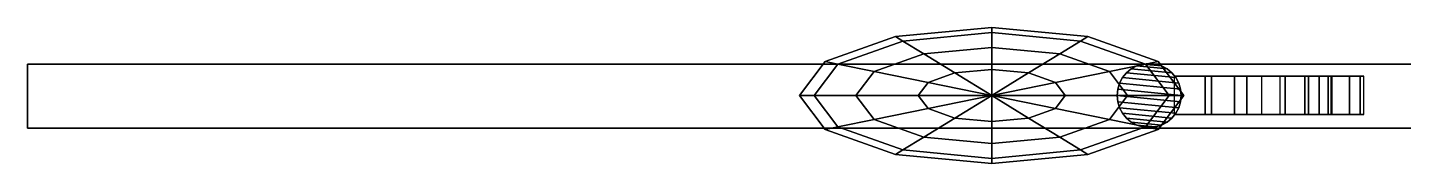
# Model space of a CAD drawing. Header units: metres. Extents: x -25 to 25, y -1.1 to 1.1.
# Drawn here: x -25.02 to -3.55, y -1.07 to 1.06 of the extents above; entities that cross this region are included whole.
import ezdxf

# ---------------------------------------------------------------- set-up
doc = ezdxf.new("R2010")
doc.units = ezdxf.units.M

msp = doc.modelspace()

# ---------------------------------------------------------------- linework, layer by layer
at = {"color": 170}
for points in [[(-11.3573, 0.851621, -6.66437), (-12.3714, 0.491354, -6.66437), (-12.5691, 0.531902, -5.9984), (-11.4714, 0.921852, -5.9984)], [(-11.4714, 0.921852, -5.9984), (-12.5691, 0.531902, -5.9984), (-12.3714, 0.491354, -5.33243), (-11.3573, 0.851621, -5.33243)], [(-9.97199, 1.06458, -5.9984), (-11.4714, 0.921852, -5.9984), (-11.3573, 0.851621, -5.33243), (-9.97199, 0.983488, -5.33243)], [(-9.97199, 0.983488, -6.66437), (-11.3573, 0.851621, -6.66437), (-11.4714, 0.921852, -5.9984), (-9.97199, 1.06458, -5.9984)], [(-9.97199, 0.983488, -5.33243), (-11.3573, 0.851621, -5.33243), (-11.0322, 0.65162, -4.76785), (-9.97199, 0.752546, -4.76785)], [(-9.97199, 0.752546, -7.22895), (-11.0322, 0.65162, -7.22895), (-11.3573, 0.851621, -6.66437), (-9.97199, 0.983488, -6.66437)], [(-8.5867, 0.851621, -6.66437), (-9.97199, 0.983488, -6.66437), (-9.97199, 1.06458, -5.9984), (-8.47256, 0.921852, -5.9984)], [(-8.47256, 0.921852, -5.9984), (-9.97199, 1.06458, -5.9984), (-9.97199, 0.983488, -5.33243), (-8.5867, 0.851621, -5.33243)], [(-8.91173, 0.65162, -7.22895), (-9.97199, 0.752546, -7.22895), (-9.97199, 0.983488, -6.66437), (-8.5867, 0.851621, -6.66437)], [(-8.5867, 0.851621, -5.33243), (-9.97199, 0.983488, -5.33243), (-9.97199, 0.752546, -4.76785), (-8.91173, 0.65162, -4.76785)], [(-7.3749, 0.531902, -5.9984), (-8.47256, 0.921852, -5.9984), (-8.5867, 0.851621, -5.33243), (-7.57259, 0.491354, -5.33243)], [(-7.57259, 0.491354, -6.66437), (-8.5867, 0.851621, -6.66437), (-8.47256, 0.921852, -5.9984), (-7.3749, 0.531902, -5.9984)], [(-11.0322, 0.65162, -7.22895), (-11.8084, 0.375884, -7.22895), (-12.3714, 0.491354, -6.66437), (-11.3573, 0.851621, -6.66437)], [(-11.3573, 0.851621, -5.33243), (-12.3714, 0.491354, -5.33243), (-11.8084, 0.375884, -4.76785), (-11.0322, 0.65162, -4.76785)], [(-10.5458, 0.352297, -7.6062), (-10.9659, 0.203069, -7.6062), (-11.8084, 0.375884, -7.22895), (-11.0322, 0.65162, -7.22895)], [(-11.0322, 0.65162, -4.76785), (-11.8084, 0.375884, -4.76785), (-10.9659, 0.203069, -4.39061), (-10.5458, 0.352297, -4.39061)], [(-9.97199, 0.752546, -4.76785), (-11.0322, 0.65162, -4.76785), (-10.5458, 0.352297, -4.39061), (-9.97199, 0.406918, -4.39061)], [(-9.97199, 0.406918, -7.6062), (-10.5458, 0.352297, -7.6062), (-11.0322, 0.65162, -7.22895), (-9.97199, 0.752546, -7.22895)], [(-9.39818, 0.352297, -7.6062), (-9.97199, 0.406918, -7.6062), (-9.97199, 0.752546, -7.22895), (-8.91173, 0.65162, -7.22895)], [(-8.91173, 0.65162, -4.76785), (-9.97199, 0.752546, -4.76785), (-9.97199, 0.406918, -4.39061), (-9.39818, 0.352297, -4.39061)], [(-8.13557, 0.375884, -4.76785), (-8.91173, 0.65162, -4.76785), (-9.39818, 0.352297, -4.39061), (-8.97813, 0.203069, -4.39061)], [(-8.97813, 0.203069, -7.6062), (-9.39818, 0.352297, -7.6062), (-8.91173, 0.65162, -7.22895), (-8.13557, 0.375884, -7.22895)], [(-7.57259, 0.491354, -5.33243), (-8.5867, 0.851621, -5.33243), (-8.91173, 0.65162, -4.76785), (-8.13557, 0.375884, -4.76785)], [(-8.13557, 0.375884, -7.22895), (-8.91173, 0.65162, -7.22895), (-8.5867, 0.851621, -6.66437), (-7.57259, 0.491354, -6.66437)], [(-12.5691, 0.531902, -5.9984), (-12.9709, -0.000779, -5.9984), (-12.7426, -0.000779, -5.33243), (-12.3714, 0.491354, -5.33243)], [(-12.3714, 0.491354, -6.66437), (-12.7426, -0.000779, -6.66437), (-12.9709, -0.000779, -5.9984), (-12.5691, 0.531902, -5.9984)], [(-12.3714, 0.491354, -5.33243), (-12.7426, -0.000779, -5.33243), (-12.0925, -0.000779, -4.76785), (-11.8084, 0.375884, -4.76785)], [(-11.8084, 0.375884, -7.22895), (-12.0925, -0.000779, -7.22895), (-12.7426, -0.000779, -6.66437), (-12.3714, 0.491354, -6.66437)], [(-7.85147, -0.000779, -7.22895), (-8.13557, 0.375884, -7.22895), (-7.57259, 0.491354, -6.66437), (-7.2014, -0.000779, -6.66437)], [(-8.13557, 0.375884, -4.76785), (-7.85147, -0.000779, -4.76785), (-7.2014, -0.000779, -5.33243), (-7.57259, 0.491354, -5.33243)], [(-7.79375, 0.416605, -6.08605), (-7.79376, 0.416603, 13.9701), (-7.70713, 0.462905, 13.9701), (-7.70713, 0.462907, -6.08605)], [(-7.70713, 0.462905, 13.9701), (-7.79376, 0.416603, 13.9701), (-7.16109, 0.354293, 13.9701), (-7.23703, 0.416607, 13.9701)], [(-7.70713, 0.462907, -6.08605), (-7.70713, 0.462905, 13.9701), (-7.61314, 0.491418, 13.9701), (-7.61314, 0.491419, -6.08605)], [(-7.61314, 0.491418, 13.9701), (-7.70713, 0.462905, 13.9701), (-7.23703, 0.416607, 13.9701), (-7.32365, 0.462908, 13.9701)], [(-7.61314, 0.491419, -6.08605), (-7.61314, 0.491418, 13.9701), (-7.51539, 0.501046, 13.9701), (-7.51539, 0.501046, -6.08605)], [(-7.51539, 0.501046, 13.9701), (-7.61314, 0.491418, 13.9701), (-7.32365, 0.462908, 13.9701), (-7.41764, 0.49142, 13.9701)], [(-7.2014, -0.000779, -6.66437), (-7.57259, 0.491354, -6.66437), (-7.3749, 0.531902, -5.9984), (-6.97313, -0.000779, -5.9984)], [(-6.97313, -0.000779, -5.9984), (-7.3749, 0.531902, -5.9984), (-7.57259, 0.491354, -5.33243), (-7.2014, -0.000779, -5.33243)], [(-7.51539, 0.501046, -6.08605), (-7.51539, 0.501046, 13.9701), (-7.41764, 0.49142, 13.9701), (-7.41764, 0.491419, -6.08605)], [(-7.41764, 0.491419, -6.08605), (-7.41764, 0.49142, 13.9701), (-7.32365, 0.462908, 13.9701), (-7.32365, 0.462906, -6.08605)], [(-7.32365, 0.462906, -6.08605), (-7.32365, 0.462908, 13.9701), (-7.23703, 0.416607, 13.9701), (-7.23702, 0.416604, -6.08605)], [(-11.8084, 0.375884, -4.76785), (-12.0925, -0.000779, -4.76785), (-11.1196, -0.000779, -4.39061), (-10.9659, 0.203069, -4.39061)], [(-10.9659, 0.203069, -7.6062), (-11.1196, -0.000779, -7.6062), (-12.0925, -0.000779, -7.22895), (-11.8084, 0.375884, -7.22895)], [(-9.97199, -0.000779, -7.73867), (-10.9659, 0.203069, -7.6062), (-10.5458, 0.352297, -7.6062)], [(-10.5458, 0.352297, -4.39061), (-10.9659, 0.203069, -4.39061), (-9.97199, -0.000779, -4.25814)], [(-9.97199, 0.406918, -4.39061), (-10.5458, 0.352297, -4.39061), (-9.97199, -0.000779, -4.25814)], [(-9.97199, -0.000779, -7.73867), (-10.5458, 0.352297, -7.6062), (-9.97199, 0.406918, -7.6062)], [(-9.97199, -0.000779, -7.73867), (-9.97199, 0.406918, -7.6062), (-9.39818, 0.352297, -7.6062)], [(-9.39818, 0.352297, -4.39061), (-9.97199, 0.406918, -4.39061), (-9.97199, -0.000779, -4.25814)], [(-8.97813, 0.203069, -4.39061), (-9.39818, 0.352297, -4.39061), (-9.97199, -0.000779, -4.25814)], [(-9.97199, -0.000779, -7.73867), (-9.39818, 0.352297, -7.6062), (-8.97813, 0.203069, -7.6062)], [(-8.82438, -0.000779, -7.6062), (-8.97813, 0.203069, -7.6062), (-8.13557, 0.375884, -7.22895), (-7.85147, -0.000779, -7.22895)], [(-7.85147, -0.000779, -4.76785), (-8.13557, 0.375884, -4.76785), (-8.97813, 0.203069, -4.39061), (-8.82438, -0.000779, -4.39061)], [(-7.97829, 0.191743, -6.08605), (-7.9783, 0.19174, 13.9701), (-7.93199, 0.278364, 13.9701), (-7.93199, 0.278367, -6.08605)], [(-7.93199, 0.278364, 13.9701), (-7.9783, 0.19174, 13.9701), (-7.02397, 0.097748, 13.9701), (-7.05248, 0.191741, 13.9701)], [(-7.93199, 0.278367, -6.08605), (-7.93199, 0.278364, 13.9701), (-7.86968, 0.354291, 13.9701), (-7.86968, 0.354294, -6.08605)], [(-7.86968, 0.354291, 13.9701), (-7.93199, 0.278364, 13.9701), (-7.05248, 0.191741, 13.9701), (-7.09878, 0.278366, 13.9701)], [(-7.86968, 0.354294, -6.08605), (-7.86968, 0.354291, 13.9701), (-7.79376, 0.416603, 13.9701), (-7.79375, 0.416605, -6.08605)], [(-7.79376, 0.416603, 13.9701), (-7.86968, 0.354291, 13.9701), (-7.09878, 0.278366, 13.9701), (-7.16109, 0.354293, 13.9701)], [(-7.16109, 0.354293, 13.9701), (-7.1611, 0.354293, -6.08605), (-7.23702, 0.416604, -6.08605), (-7.23703, 0.416607, 13.9701)], [(-7.1611, 0.354293, -6.08605), (-7.16109, 0.354293, 13.9701), (-7.09878, 0.278366, 13.9701), (-7.09878, 0.278366, -6.08605)], [(-6.6424, -0.300069, 13.2644), (-7.11878, -0.300069, 13.3234), (-7.11878, 0.301451, 13.3234), (-6.6424, 0.301451, 13.2644)], [(-6.54287, -0.300069, 13.894), (-7.11878, -0.300069, 13.9653), (-7.11878, 0.301451, 13.9653), (-6.54287, 0.301451, 13.894)], [(-6.54287, 0.301451, 13.894), (-7.11878, 0.301451, 13.9653), (-7.11878, 0.301451, 13.3234), (-6.6424, 0.301451, 13.2644)], [(-7.09878, 0.278366, -6.08605), (-7.09878, 0.278366, 13.9701), (-7.05248, 0.191741, 13.9701), (-7.05248, 0.191742, -6.08605)], [(-6.18432, -0.300069, 13.0895), (-6.6424, -0.300069, 13.2644), (-6.6424, 0.301451, 13.2644), (-6.18432, 0.301451, 13.0895)], [(-5.9891, 0.301451, 13.6826), (-6.54287, 0.301451, 13.894), (-6.6424, 0.301451, 13.2644), (-6.18432, 0.301451, 13.0895)], [(-5.9891, -0.300069, 13.6826), (-6.54287, -0.300069, 13.894), (-6.54287, 0.301451, 13.894), (-5.9891, 0.301451, 13.6826)], [(-5.76216, -0.300069, 7.69588), (-6.18433, -0.300069, 7.41194), (-6.18433, 0.301451, 7.41194), (-5.76216, 0.301451, 7.69588)], [(-6.18433, -0.300069, 7.41194), (-5.98911, -0.300069, 6.81888), (-5.98911, 0.301451, 6.81888), (-6.18433, 0.301451, 7.41194)], [(-5.47875, 0.301451, 7.16214), (-5.98911, 0.301451, 6.81888), (-6.18433, 0.301451, 7.41194), (-5.76216, 0.301451, 7.69588)], [(-5.76216, -0.300069, 12.8056), (-6.18432, -0.300069, 13.0895), (-6.18432, 0.301451, 13.0895), (-5.76216, 0.301451, 12.8056)], [(-5.47874, 0.301451, 13.3393), (-5.9891, 0.301451, 13.6826), (-6.18432, 0.301451, 13.0895), (-5.76216, 0.301451, 12.8056)], [(-5.47875, -0.300069, 7.16214), (-5.98911, -0.300069, 6.81888), (-5.98911, 0.301451, 6.81888), (-5.47875, 0.301451, 7.16214)], [(-5.47874, -0.300069, 13.3393), (-5.9891, -0.300069, 13.6826), (-5.9891, 0.301451, 13.6826), (-5.47874, 0.301451, 13.3393)], [(-5.76216, -0.300069, 7.69588), (-5.39213, -0.300069, 8.07801), (-5.39213, 0.301451, 8.07801), (-5.76216, 0.301451, 7.69588)], [(-5.76216, -0.300069, 12.8056), (-5.39213, -0.300069, 12.4234), (-5.39213, 0.301451, 12.4234), (-5.76216, 0.301451, 12.8056)], [(-5.47874, 0.301451, 13.3393), (-5.03142, 0.301451, 12.8773), (-5.39213, 0.301451, 12.4234), (-5.76216, 0.301451, 12.8056)], [(-5.47875, 0.301451, 7.16214), (-5.03142, 0.301451, 7.6241), (-5.39213, 0.301451, 8.07801), (-5.76216, 0.301451, 7.69588)], [(-5.47875, -0.300069, 7.16214), (-5.03142, -0.300069, 7.6241), (-5.03142, 0.301451, 7.6241), (-5.47875, 0.301451, 7.16214)], [(-5.47874, -0.300069, 13.3393), (-5.03142, -0.300069, 12.8773), (-5.03142, 0.301451, 12.8773), (-5.47874, 0.301451, 13.3393)], [(-5.08846, -0.300069, 11.9578), (-5.39213, -0.300069, 12.4234), (-5.39213, 0.301451, 12.4234), (-5.08846, 0.301451, 11.9578)], [(-5.39213, -0.300069, 8.07801), (-5.08846, -0.300069, 8.54363), (-5.08846, 0.301451, 8.54363), (-5.39213, 0.301451, 8.07801)], [(-5.03142, 0.301451, 7.6241), (-4.6643, 0.301451, 8.187), (-5.08846, 0.301451, 8.54363), (-5.39213, 0.301451, 8.07801)], [(-4.6643, 0.301451, 12.3144), (-5.03142, 0.301451, 12.8773), (-5.39213, 0.301451, 12.4234), (-5.08846, 0.301451, 11.9578)], [(-4.86281, -0.300069, 11.4266), (-5.08846, -0.300069, 11.9578), (-5.08846, 0.301451, 11.9578), (-4.86281, 0.301451, 11.4266)], [(-5.08846, -0.300069, 8.54363), (-4.86281, -0.300069, 9.07486), (-4.86281, 0.301451, 9.07486), (-5.08846, 0.301451, 8.54363)], [(-4.6643, 0.301451, 8.187), (-4.39151, 0.301451, 8.82921), (-4.86281, 0.301451, 9.07486), (-5.08846, 0.301451, 8.54363)], [(-4.39151, 0.301451, 11.6722), (-4.6643, 0.301451, 12.3144), (-5.08846, 0.301451, 11.9578), (-4.86281, 0.301451, 11.4266)], [(-5.03142, -0.300069, 7.6241), (-4.6643, -0.300069, 8.187), (-4.6643, 0.301451, 8.187), (-5.03142, 0.301451, 7.6241)], [(-4.6643, -0.300069, 12.3144), (-5.03142, -0.300069, 12.8773), (-5.03142, 0.301451, 12.8773), (-4.6643, 0.301451, 12.3144)], [(-4.72385, -0.300069, 10.8502), (-4.86281, -0.300069, 11.4266), (-4.86281, 0.301451, 11.4266), (-4.72385, 0.301451, 10.8502)], [(-4.86281, -0.300069, 9.07486), (-4.72385, -0.300069, 9.65127), (-4.72385, 0.301451, 9.65127), (-4.86281, 0.301451, 9.07486)], [(-4.39151, 0.301451, 8.82921), (-4.22352, 0.301451, 9.52604), (-4.72385, 0.301451, 9.65127), (-4.86281, 0.301451, 9.07486)], [(-4.22352, 0.301451, 10.9754), (-4.39151, 0.301451, 11.6722), (-4.86281, 0.301451, 11.4266), (-4.72385, 0.301451, 10.8502)], [(-4.72385, -0.300069, 10.8502), (-4.67693, -0.300069, 10.2507), (-4.67693, 0.301451, 10.2507), (-4.72385, 0.301451, 10.8502)], [(-4.72385, -0.300069, 9.65127), (-4.67693, -0.300069, 10.2507), (-4.67693, 0.301451, 10.2507), (-4.72385, 0.301451, 9.65127)], [(-4.22352, 0.301451, 9.52604), (-4.1668, 0.301451, 10.2507), (-4.67693, 0.301451, 10.2507), (-4.72385, 0.301451, 9.65127)], [(-4.22352, 0.301451, 10.9754), (-4.1668, 0.301451, 10.2507), (-4.67693, 0.301451, 10.2507), (-4.72385, 0.301451, 10.8502)], [(-4.6643, -0.300069, 8.187), (-4.39151, -0.300069, 8.82921), (-4.39151, 0.301451, 8.82921), (-4.6643, 0.301451, 8.187)], [(-4.39151, -0.300069, 11.6722), (-4.6643, -0.300069, 12.3144), (-4.6643, 0.301451, 12.3144), (-4.39151, 0.301451, 11.6722)], [(-4.39151, -0.300069, 8.82921), (-4.22352, -0.300069, 9.52604), (-4.22352, 0.301451, 9.52604), (-4.39151, 0.301451, 8.82921)], [(-4.22352, -0.300069, 10.9754), (-4.39151, -0.300069, 11.6722), (-4.39151, 0.301451, 11.6722), (-4.22352, 0.301451, 10.9754)], [(-4.22352, -0.300069, 9.52604), (-4.1668, -0.300069, 10.2507), (-4.1668, 0.301451, 10.2507), (-4.22352, 0.301451, 9.52604)], [(-4.22352, -0.300069, 10.9754), (-4.1668, -0.300069, 10.2507), (-4.1668, 0.301451, 10.2507), (-4.22352, 0.301451, 10.9754)], [(-10.9659, 0.203069, -4.39061), (-11.1196, -0.000779, -4.39061), (-9.97199, -0.000779, -4.25814)], [(-9.97199, -0.000779, -7.73867), (-11.1196, -0.000779, -7.6062), (-10.9659, 0.203069, -7.6062)], [(-9.97199, -0.000779, -7.73867), (-8.97813, 0.203069, -7.6062), (-8.82438, -0.000779, -7.6062)], [(-8.82438, -0.000779, -4.39061), (-8.97813, 0.203069, -4.39061), (-9.97199, -0.000779, -4.25814)], [(-8.01643, 0.000001, -6.08605), (-8.01643, -0.000002, 13.9701), (-8.00681, 0.097747, 13.9701), (-8.00681, 0.09775, -6.08605)], [(-8.00681, 0.097747, 13.9701), (-8.01643, -0.000002, 13.9701), (-7.02397, -0.09775, 13.9701), (-7.01434, -0.000001, 13.9701)], [(-8.00681, -0.097749, -6.08605), (-8.00681, -0.097751, 13.9701), (-8.01643, -0.000002, 13.9701), (-8.01643, 0.000001, -6.08605)], [(-8.00681, 0.09775, -6.08605), (-8.00681, 0.097747, 13.9701), (-7.9783, 0.19174, 13.9701), (-7.97829, 0.191743, -6.08605)], [(-7.9783, 0.19174, 13.9701), (-8.00681, 0.097747, 13.9701), (-7.01434, -0.000001, 13.9701), (-7.02397, 0.097748, 13.9701)], [(-7.05248, 0.191742, -6.08605), (-7.05248, 0.191741, 13.9701), (-7.02397, 0.097748, 13.9701), (-7.02397, 0.097749, -6.08605)], [(-7.02397, 0.097749, -6.08605), (-7.02397, 0.097748, 13.9701), (-7.01434, -0.000001, 13.9701), (-7.01434, 0, -6.08605)], [(-7.01434, 0, -6.08605), (-7.01434, -0.000001, 13.9701), (-7.02397, -0.09775, 13.9701), (-7.02397, -0.097749, -6.08605)], [(-12.7426, -0.000779, -6.66437), (-12.3714, -0.492912, -6.66437), (-12.5691, -0.53346, -5.9984), (-12.9709, -0.000779, -5.9984)], [(-12.9709, -0.000779, -5.9984), (-12.5691, -0.53346, -5.9984), (-12.3714, -0.492912, -5.33243), (-12.7426, -0.000779, -5.33243)], [(-12.0925, -0.000779, -7.22895), (-11.8084, -0.377442, -7.22895), (-12.3714, -0.492912, -6.66437), (-12.7426, -0.000779, -6.66437)], [(-12.7426, -0.000779, -5.33243), (-12.3714, -0.492912, -5.33243), (-11.8084, -0.377442, -4.76785), (-12.0925, -0.000779, -4.76785)], [(-11.1196, -0.000779, -7.6062), (-10.9659, -0.204627, -7.6062), (-11.8084, -0.377442, -7.22895), (-12.0925, -0.000779, -7.22895)], [(-12.0925, -0.000779, -4.76785), (-11.8084, -0.377442, -4.76785), (-10.9659, -0.204627, -4.39061), (-11.1196, -0.000779, -4.39061)], [(-11.8084, -0.377442, -4.76785), (-11.0322, -0.653178, -4.76785), (-10.5458, -0.353855, -4.39061), (-10.9659, -0.204627, -4.39061)], [(-10.9659, -0.204627, -7.6062), (-10.5458, -0.353855, -7.6062), (-11.0322, -0.653178, -7.22895), (-11.8084, -0.377442, -7.22895)], [(-9.97199, -0.000779, -7.73867), (-10.9659, -0.204627, -7.6062), (-11.1196, -0.000779, -7.6062)], [(-11.1196, -0.000779, -4.39061), (-10.9659, -0.204627, -4.39061), (-9.97199, -0.000779, -4.25814)], [(-10.9659, -0.204627, -4.39061), (-10.5458, -0.353855, -4.39061), (-9.97199, -0.000779, -4.25814)], [(-9.97199, -0.000779, -7.73867), (-10.5458, -0.353855, -7.6062), (-10.9659, -0.204627, -7.6062)], [(-9.97199, -0.000779, -7.73867), (-9.97199, -0.408476, -7.6062), (-10.5458, -0.353855, -7.6062)], [(-10.5458, -0.353855, -4.39061), (-9.97199, -0.408476, -4.39061), (-9.97199, -0.000779, -4.25814)], [(-9.97199, -0.408476, -4.39061), (-9.39818, -0.353855, -4.39061), (-9.97199, -0.000779, -4.25814)], [(-9.97199, -0.000779, -7.73867), (-9.39818, -0.353855, -7.6062), (-9.97199, -0.408476, -7.6062)], [(-9.97199, -0.000779, -7.73867), (-8.97813, -0.204627, -7.6062), (-9.39818, -0.353855, -7.6062)], [(-9.39818, -0.353855, -4.39061), (-8.97813, -0.204627, -4.39061), (-9.97199, -0.000779, -4.25814)], [(-8.97813, -0.204627, -4.39061), (-8.82438, -0.000779, -4.39061), (-9.97199, -0.000779, -4.25814)], [(-9.97199, -0.000779, -7.73867), (-8.82438, -0.000779, -7.6062), (-8.97813, -0.204627, -7.6062)], [(-9.39818, -0.353855, -7.6062), (-8.97813, -0.204627, -7.6062), (-8.13557, -0.377442, -7.22895), (-8.91173, -0.653178, -7.22895)], [(-8.91173, -0.653178, -4.76785), (-8.13557, -0.377442, -4.76785), (-8.97813, -0.204627, -4.39061), (-9.39818, -0.353855, -4.39061)], [(-8.13557, -0.377442, -4.76785), (-7.85147, -0.000779, -4.76785), (-8.82438, -0.000779, -4.39061), (-8.97813, -0.204627, -4.39061)], [(-8.97813, -0.204627, -7.6062), (-8.82438, -0.000779, -7.6062), (-7.85147, -0.000779, -7.22895), (-8.13557, -0.377442, -7.22895)], [(-7.85147, -0.000779, -4.76785), (-8.13557, -0.377442, -4.76785), (-7.57259, -0.492912, -5.33243), (-7.2014, -0.000779, -5.33243)], [(-8.13557, -0.377442, -7.22895), (-7.85147, -0.000779, -7.22895), (-7.2014, -0.000779, -6.66437), (-7.57259, -0.492912, -6.66437)], [(-8.01643, -0.000002, 13.9701), (-8.00681, -0.097751, 13.9701), (-7.05248, -0.191742, 13.9701), (-7.02397, -0.09775, 13.9701)], [(-7.97829, -0.191741, -6.08605), (-7.97829, -0.191743, 13.9701), (-8.00681, -0.097751, 13.9701), (-8.00681, -0.097749, -6.08605)], [(-8.00681, -0.097751, 13.9701), (-7.97829, -0.191743, 13.9701), (-7.09878, -0.278366, 13.9701), (-7.05248, -0.191742, 13.9701)], [(-7.93199, -0.278366, -6.08605), (-7.93199, -0.278367, 13.9701), (-7.97829, -0.191743, 13.9701), (-7.97829, -0.191741, -6.08605)], [(-7.97829, -0.191743, 13.9701), (-7.93199, -0.278367, 13.9701), (-7.1611, -0.354293, 13.9701), (-7.09878, -0.278366, 13.9701)], [(-7.3749, -0.53346, -5.9984), (-6.97313, -0.000779, -5.9984), (-7.2014, -0.000779, -5.33243), (-7.57259, -0.492912, -5.33243)], [(-7.57259, -0.492912, -6.66437), (-7.2014, -0.000779, -6.66437), (-6.97313, -0.000779, -5.9984), (-7.3749, -0.53346, -5.9984)], [(-7.05248, -0.191742, -6.08605), (-7.05248, -0.191742, 13.9701), (-7.09878, -0.278366, 13.9701), (-7.09878, -0.278366, -6.08605)], [(-7.02397, -0.097749, -6.08605), (-7.02397, -0.09775, 13.9701), (-7.05248, -0.191742, 13.9701), (-7.05248, -0.191742, -6.08605)], [(-12.3714, -0.492912, -5.33243), (-11.3573, -0.853179, -5.33243), (-11.0322, -0.653178, -4.76785), (-11.8084, -0.377442, -4.76785)], [(-11.8084, -0.377442, -7.22895), (-11.0322, -0.653178, -7.22895), (-11.3573, -0.853179, -6.66437), (-12.3714, -0.492912, -6.66437)], [(-10.5458, -0.353855, -7.6062), (-9.97199, -0.408476, -7.6062), (-9.97199, -0.754104, -7.22895), (-11.0322, -0.653178, -7.22895)], [(-11.0322, -0.653178, -4.76785), (-9.97199, -0.754104, -4.76785), (-9.97199, -0.408476, -4.39061), (-10.5458, -0.353855, -4.39061)], [(-9.97199, -0.754104, -4.76785), (-8.91173, -0.653178, -4.76785), (-9.39818, -0.353855, -4.39061), (-9.97199, -0.408476, -4.39061)], [(-9.97199, -0.408476, -7.6062), (-9.39818, -0.353855, -7.6062), (-8.91173, -0.653178, -7.22895), (-9.97199, -0.754104, -7.22895)], [(-8.91173, -0.653178, -7.22895), (-8.13557, -0.377442, -7.22895), (-7.57259, -0.492912, -6.66437), (-8.5867, -0.853179, -6.66437)], [(-8.5867, -0.853179, -5.33243), (-7.57259, -0.492912, -5.33243), (-8.13557, -0.377442, -4.76785), (-8.91173, -0.653178, -4.76785)], [(-7.86968, -0.354293, -6.08605), (-7.86968, -0.354294, 13.9701), (-7.93199, -0.278367, 13.9701), (-7.93199, -0.278366, -6.08605)], [(-7.93199, -0.278367, 13.9701), (-7.86968, -0.354294, 13.9701), (-7.23702, -0.416604, 13.9701), (-7.1611, -0.354293, 13.9701)], [(-7.79375, -0.416604, -6.08605), (-7.79375, -0.416605, 13.9701), (-7.86968, -0.354294, 13.9701), (-7.86968, -0.354293, -6.08605)], [(-7.86968, -0.354294, 13.9701), (-7.79375, -0.416605, 13.9701), (-7.32365, -0.462906, 13.9701), (-7.23702, -0.416604, 13.9701)], [(-7.70713, -0.462906, -6.08605), (-7.70713, -0.462906, 13.9701), (-7.79375, -0.416605, 13.9701), (-7.79375, -0.416604, -6.08605)], [(-7.79375, -0.416605, 13.9701), (-7.70713, -0.462906, 13.9701), (-7.41764, -0.491418, 13.9701), (-7.32365, -0.462906, 13.9701)], [(-7.23702, -0.416604, -6.08605), (-7.23702, -0.416604, 13.9701), (-7.32365, -0.462906, 13.9701), (-7.32365, -0.462906, -6.08605)], [(-7.1611, -0.354293, -6.08605), (-7.1611, -0.354293, 13.9701), (-7.23702, -0.416604, 13.9701), (-7.23702, -0.416604, -6.08605)], [(-7.09878, -0.278366, -6.08605), (-7.09878, -0.278366, 13.9701), (-7.1611, -0.354293, 13.9701), (-7.1611, -0.354293, -6.08605)], [(-6.54287, -0.300069, 13.894), (-7.11878, -0.300069, 13.9653), (-7.11878, -0.300069, 13.3234), (-6.6424, -0.300069, 13.2644)], [(-5.9891, -0.300069, 13.6826), (-6.54287, -0.300069, 13.894), (-6.6424, -0.300069, 13.2644), (-6.18432, -0.300069, 13.0895)], [(-5.47875, -0.300069, 7.16214), (-5.98911, -0.300069, 6.81888), (-6.18433, -0.300069, 7.41194), (-5.76216, -0.300069, 7.69588)], [(-5.47874, -0.300069, 13.3393), (-5.9891, -0.300069, 13.6826), (-6.18432, -0.300069, 13.0895), (-5.76216, -0.300069, 12.8056)], [(-5.47874, -0.300069, 13.3393), (-5.03142, -0.300069, 12.8773), (-5.39213, -0.300069, 12.4234), (-5.76216, -0.300069, 12.8056)], [(-5.47875, -0.300069, 7.16214), (-5.03142, -0.300069, 7.6241), (-5.39213, -0.300069, 8.07801), (-5.76216, -0.300069, 7.69588)], [(-5.03142, -0.300069, 7.6241), (-4.6643, -0.300069, 8.187), (-5.08846, -0.300069, 8.54363), (-5.39213, -0.300069, 8.07801)], [(-4.6643, -0.300069, 12.3144), (-5.03142, -0.300069, 12.8773), (-5.39213, -0.300069, 12.4234), (-5.08846, -0.300069, 11.9578)], [(-4.6643, -0.300069, 8.187), (-4.39151, -0.300069, 8.82921), (-4.86281, -0.300069, 9.07486), (-5.08846, -0.300069, 8.54363)], [(-4.39151, -0.300069, 11.6722), (-4.6643, -0.300069, 12.3144), (-5.08846, -0.300069, 11.9578), (-4.86281, -0.300069, 11.4266)], [(-4.39151, -0.300069, 8.82921), (-4.22352, -0.300069, 9.52604), (-4.72385, -0.300069, 9.65127), (-4.86281, -0.300069, 9.07486)], [(-4.22352, -0.300069, 10.9754), (-4.39151, -0.300069, 11.6722), (-4.86281, -0.300069, 11.4266), (-4.72385, -0.300069, 10.8502)], [(-4.22352, -0.300069, 9.52604), (-4.1668, -0.300069, 10.2507), (-4.67693, -0.300069, 10.2507), (-4.72385, -0.300069, 9.65127)], [(-4.22352, -0.300069, 10.9754), (-4.1668, -0.300069, 10.2507), (-4.67693, -0.300069, 10.2507), (-4.72385, -0.300069, 10.8502)], [(-12.5691, -0.53346, -5.9984), (-11.4714, -0.92341, -5.9984), (-11.3573, -0.853179, -5.33243), (-12.3714, -0.492912, -5.33243)], [(-12.3714, -0.492912, -6.66437), (-11.3573, -0.853179, -6.66437), (-11.4714, -0.92341, -5.9984), (-12.5691, -0.53346, -5.9984)], [(-8.5867, -0.853179, -6.66437), (-7.57259, -0.492912, -6.66437), (-7.3749, -0.53346, -5.9984), (-8.47256, -0.92341, -5.9984)], [(-8.47256, -0.92341, -5.9984), (-7.3749, -0.53346, -5.9984), (-7.57259, -0.492912, -5.33243), (-8.5867, -0.853179, -5.33243)], [(-7.61314, -0.491418, -6.08605), (-7.61314, -0.491418, 13.9701), (-7.70713, -0.462906, 13.9701), (-7.70713, -0.462906, -6.08605)], [(-7.70713, -0.462906, 13.9701), (-7.61314, -0.491418, 13.9701), (-7.51539, -0.501046, 13.9701), (-7.41764, -0.491418, 13.9701)], [(-7.51539, -0.501046, -6.08605), (-7.51539, -0.501046, 13.9701), (-7.61314, -0.491418, 13.9701), (-7.61314, -0.491418, -6.08605)], [(-7.41764, -0.491418, -6.08605), (-7.41764, -0.491418, 13.9701), (-7.51539, -0.501046, 13.9701), (-7.51539, -0.501046, -6.08605)], [(-7.32365, -0.462906, -6.08605), (-7.32365, -0.462906, 13.9701), (-7.41764, -0.491418, 13.9701), (-7.41764, -0.491418, -6.08605)], [(-11.3573, -0.853179, -6.66437), (-9.97199, -0.985046, -6.66437), (-9.97199, -1.06614, -5.9984), (-11.4714, -0.92341, -5.9984)], [(-11.4714, -0.92341, -5.9984), (-9.97199, -1.06614, -5.9984), (-9.97199, -0.985046, -5.33243), (-11.3573, -0.853179, -5.33243)], [(-11.0322, -0.653178, -7.22895), (-9.97199, -0.754104, -7.22895), (-9.97199, -0.985046, -6.66437), (-11.3573, -0.853179, -6.66437)], [(-11.3573, -0.853179, -5.33243), (-9.97199, -0.985046, -5.33243), (-9.97199, -0.754104, -4.76785), (-11.0322, -0.653178, -4.76785)], [(-9.97199, -0.985046, -5.33243), (-8.5867, -0.853179, -5.33243), (-8.91173, -0.653178, -4.76785), (-9.97199, -0.754104, -4.76785)], [(-9.97199, -0.754104, -7.22895), (-8.91173, -0.653178, -7.22895), (-8.5867, -0.853179, -6.66437), (-9.97199, -0.985046, -6.66437)], [(-9.97199, -1.06614, -5.9984), (-8.47256, -0.92341, -5.9984), (-8.5867, -0.853179, -5.33243), (-9.97199, -0.985046, -5.33243)], [(-9.97199, -0.985046, -6.66437), (-8.5867, -0.853179, -6.66437), (-8.47256, -0.92341, -5.9984), (-9.97199, -1.06614, -5.9984)]]:
    msp.add_3dface(points, dxfattribs=at)
at = {"color": 250}
for points in [[(25.033, 0.48886, -8.20492), (25.033, -0.510457, -8.20492), (-25.0159, -0.510456, -8.20492), (-25.0158, 0.488861, -8.20492)], [(-25.0159, -0.510456, -8.20492), (-25.0159, -0.510456, -7.81621), (-25.0158, 0.48886, -7.81621), (-25.0158, 0.488861, -8.20492)], [(25.033, 0.48886, -4.20855), (25.033, -0.510457, -4.20855), (-25.0159, -0.510456, -4.20855), (-25.0158, 0.488861, -4.20855)], [(-25.0159, -0.510456, -4.20855), (-25.0159, -0.510456, -3.81984), (-25.0158, 0.48886, -3.81984), (-25.0158, 0.488861, -4.20855)], [(25.033, 0.48886, 7.82296), (25.033, -0.510457, 7.82296), (-25.0159, -0.510456, 7.82296), (-25.0158, 0.488861, 7.82296)], [(-25.0159, -0.510456, 7.82296), (-25.0159, -0.510456, 8.21167), (-25.0158, 0.48886, 8.21167), (-25.0158, 0.488861, 7.82296)], [(25.033, 0.48886, 3.81198), (25.033, -0.510457, 3.81198), (-25.0159, -0.510456, 3.81198), (-25.0158, 0.488861, 3.81198)], [(-25.0159, -0.510456, 3.81198), (-25.0159, -0.510456, 4.20069), (-25.0158, 0.48886, 4.20069), (-25.0158, 0.488861, 3.81198)], [(25.033, 0.48886, -0.194883), (25.033, -0.510457, -0.194883), (-25.0159, -0.510456, -0.194883), (-25.0158, 0.488861, -0.194883)], [(-25.0159, -0.510456, -0.194883), (-25.0159, -0.510456, 0.193826), (-25.0158, 0.48886, 0.193826), (-25.0158, 0.488861, -0.194883)], [(25.033, 0.48886, -7.81621), (-25.0158, 0.48886, -7.81621), (-25.0159, -0.510456, -7.81621), (25.033, -0.510457, -7.81621)], [(25.033, 0.48886, -3.81984), (-25.0158, 0.48886, -3.81984), (-25.0159, -0.510456, -3.81984), (25.033, -0.510457, -3.81984)], [(25.033, 0.48886, 8.21167), (-25.0158, 0.48886, 8.21167), (-25.0159, -0.510456, 8.21167), (25.033, -0.510457, 8.21167)], [(25.033, 0.48886, 4.20069), (-25.0158, 0.48886, 4.20069), (-25.0159, -0.510456, 4.20069), (25.033, -0.510457, 4.20069)], [(25.033, 0.48886, 0.193826), (-25.0158, 0.48886, 0.193826), (-25.0159, -0.510456, 0.193826), (25.033, -0.510457, 0.193826)], [(25.033, 0.48886, -7.81621), (25.033, 0.48886, -8.20492), (-25.0158, 0.488861, -8.20492), (-25.0158, 0.48886, -7.81621)], [(25.033, 0.48886, -3.81984), (25.033, 0.48886, -4.20855), (-25.0158, 0.488861, -4.20855), (-25.0158, 0.48886, -3.81984)], [(25.033, 0.48886, 8.21167), (25.033, 0.48886, 7.82296), (-25.0158, 0.488861, 7.82296), (-25.0158, 0.48886, 8.21167)], [(25.033, 0.48886, 4.20069), (25.033, 0.48886, 3.81198), (-25.0158, 0.488861, 3.81198), (-25.0158, 0.48886, 4.20069)], [(25.033, 0.48886, 0.193826), (25.033, 0.48886, -0.194883), (-25.0158, 0.488861, -0.194883), (-25.0158, 0.48886, 0.193826)], [(25.033, -0.510457, -8.20492), (25.033, -0.510457, -7.81621), (-25.0159, -0.510456, -7.81621), (-25.0159, -0.510456, -8.20492)], [(25.033, -0.510457, -4.20855), (25.033, -0.510457, -3.81984), (-25.0159, -0.510456, -3.81984), (-25.0159, -0.510456, -4.20855)], [(25.033, -0.510457, 7.82296), (25.033, -0.510457, 8.21167), (-25.0159, -0.510456, 8.21167), (-25.0159, -0.510456, 7.82296)], [(25.033, -0.510457, 3.81198), (25.033, -0.510457, 4.20069), (-25.0159, -0.510456, 4.20069), (-25.0159, -0.510456, 3.81198)], [(25.033, -0.510457, -0.194883), (25.033, -0.510457, 0.193826), (-25.0159, -0.510456, 0.193826), (-25.0159, -0.510456, -0.194883)]]:
    msp.add_3dface(points, dxfattribs=at)

doc.saveas('drawing.dxf')
